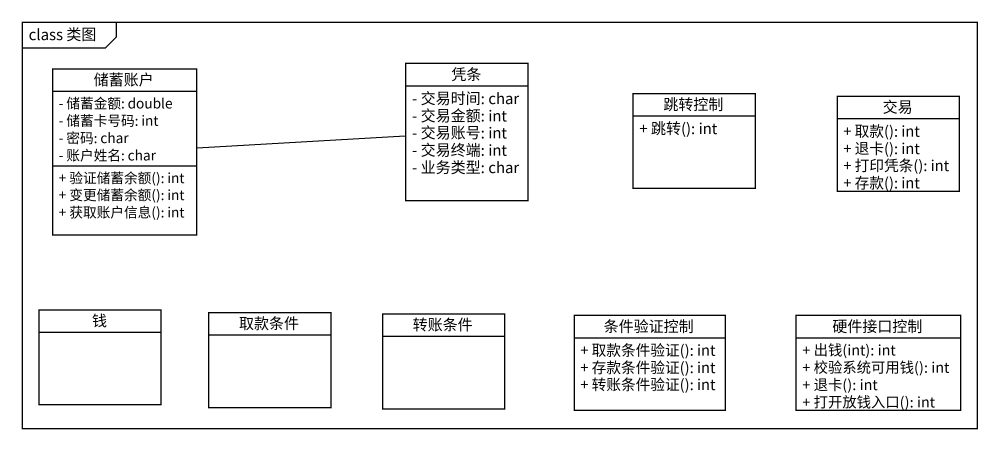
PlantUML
@startuml
mainframe class 类图
hide circle
hide empty members
skinparam classAttributeIconSize 0
class 储蓄账户 {
  - 储蓄金额: double
  - 储蓄卡号码: int
  - 密码: char
  - 账户姓名: char
  + 验证储蓄余额(): int
  + 变更储蓄余额(): int
  + 获取账户信息(): int
}
class 凭条 {
  - 交易时间: char
  - 交易金额: int
  - 交易账号: int
  - 交易终端: int
  - 业务类型: char
}
class 跳转控制 {
  + 跳转(): int
}
class 交易 {
  + 取款(): int
  + 退卡(): int
  + 打印凭条(): int
  + 存款(): int
}
class 钱
class 取款条件
class 转账条件
class 条件验证控制 {
  + 取款条件验证(): int
  + 存款条件验证(): int
  + 转账条件验证(): int
}
class 硬件接口控制 {
  + 出钱(int): int
  + 校验系统可用钱(): int
  + 退卡(): int
  + 打开放钱入口(): int
}
储蓄账户 -right- 凭条
@enduml
